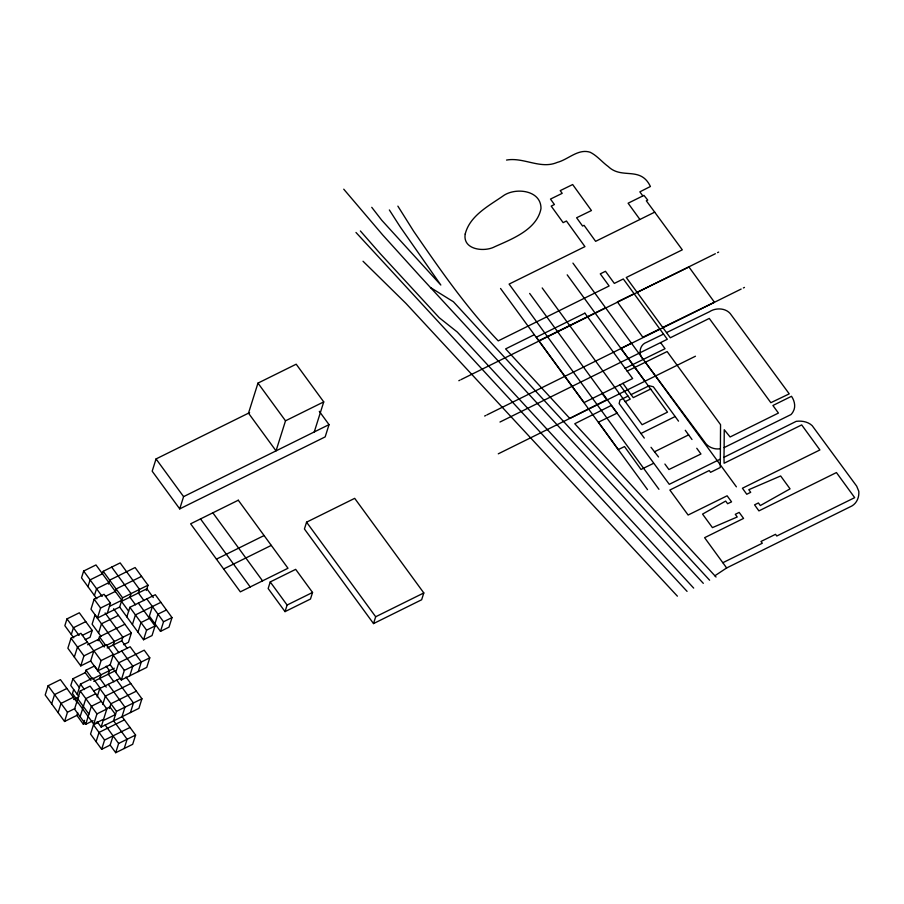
<?xml version="1.0" encoding="UTF-8"?>
<svg xmlns="http://www.w3.org/2000/svg" width="904" height="904" viewBox="0 0 904 904"><rect width="100%" height="100%" fill="white"/><g stroke="black" fill="none" stroke-linecap="round" stroke-linejoin="round"><path stroke-width="1.36" d="M722.884 562.695L762.298 543.247L760.987 541.462L775.53 534.32L776.773 536.015L854.687 497.652L836.437 472.566L758.908 510.884L754.569 504.85L758.399 502.952L760.32 505.562L790.062 488.861L780.649 475.967L748.794 489.697L750.704 492.307L746.76 494.262L742.421 488.228L819.905 449.943L801.69 424.914L724.104 463.243L723.98 457.3L796.221 421.343C801.758 420.609 808.006 421.693 812.176 425.648L856.687 486.171L858.8 491.324C859.32 497.934 856.325 504.387 849.941 506.929L726.646 567.961L704.611 537.688L743.574 518.41L739.178 512.398L735.291 514.319L737.235 516.986L712.431 527.62L702.555 514.105L725.675 501.065L727.618 503.731L731.551 501.856L727.121 495.799L688.125 515.031L669.864 490.036L709.244 470.543L710.555 472.329L720.273 467.515L720.556 424.688L667.129 351.566L627.116 371.171M724.127 447.604L724.24 429.728L730.116 436.982L778.423 413.06L772.909 405.5L791.52 396.291C794.48 400.675 796.029 406.755 793.158 411.58A18.204 15.3 17.5 0 1 790.977 414.574L724.127 447.604L723.98 457.3M85.145 639.67L90.084 637.23L92.219 630.45L79.315 612.788L66.986 618.89L64.851 625.67L73.721 637.817M109.463 606.369L121.791 600.267L95.982 564.943L83.654 571.045L81.507 577.825L96.841 598.798M77.382 702.815L60.444 679.639L48.115 685.74L45.2 694.984L64.557 721.482L76.885 715.38L77.721 712.736M71.303 634.506L73.439 627.726L85.767 621.624M80.772 665.886L83.936 655.875L93.813 650.982L80.908 633.32L71.032 638.213L67.868 648.224L80.772 665.886L90.66 660.994L93.88 650.756L106.22 644.654L113.407 654.496L110.175 664.734L97.847 670.836L90.66 660.994M87.959 586.651L90.106 579.882L102.434 573.78M51.652 703.82L54.568 694.566L66.896 688.464M74.32 657.061L77.484 647.038L87.36 642.145M94.411 595.487L96.558 588.707L108.887 582.605M58.105 712.646L61.02 703.402L73.348 697.3M107.327 613.149L110.48 603.126L104.028 594.301L94.14 599.194L90.988 609.217L97.44 618.042L119.656 607.047L122.571 597.804L148.007 585.204L135.103 567.542L109.666 580.142L108.412 584.097M102.378 573.95L103.214 571.305L120.164 562.909L139.521 589.408L138.278 593.374M90.897 680.362L85.247 672.644L72.919 678.746L70.783 685.514L78.84 696.543M73.676 689.65L72.467 693.515L76.49 699.029M64.557 721.482L67.472 712.239L74.874 708.566M97.44 618.042L100.593 608.019L110.48 603.126M77.235 694.351L80.467 684.113L92.796 678.011L99.994 687.854L97.123 696.95M85.202 672.813L86.027 670.169L94.513 665.977L100.965 674.802L99.711 678.768M77.021 701.255L93.722 724.115L103.61 719.222L106.83 708.985L90.129 686.125L80.241 691.018L74.546 709.086L85.688 724.33L93.101 720.657M98.559 633.037L101.474 623.794L118.435 615.398M98.197 640.778L99.451 636.823L124.888 624.223M249.628 412.608L156.042 458.938L152.177 471.187L179.726 508.884L325.169 436.892L329.033 424.631L319.304 411.331M115.283 591.611L116.119 588.967L141.555 576.379M80.117 716.714L85.812 698.634L95.7 693.741M97.847 670.836L101.078 660.598L113.407 654.496M76.885 715.38L83.337 724.206L84.558 720.341M85.688 724.33L91.383 706.261L101.271 701.368M113.136 645.411L114.379 641.456L95.022 614.957L92.106 624.201L100.977 636.348M129.792 597.567L131.046 593.6L111.689 567.113M108.197 674.565L109.44 670.61L106.22 666.191M126.842 616.89L129.86 607.307L155.307 594.708L172.009 617.579L168.992 627.161L160.505 631.365L149.375 616.121L152.392 606.527M98.287 722.409L93.451 724.805L90.536 734.048L101.666 749.292L110.152 745.099L113.068 735.856M93.722 724.115L96.954 713.877L106.83 708.985M121.611 641.218L122.865 637.252L105.113 612.968M102.706 704.51L105.35 696.125L130.786 683.537M115.746 672.361L118.774 662.779L144.211 650.179L149.781 657.807L146.753 667.389L121.317 679.977L110.175 664.734M132.413 624.517L135.43 614.923L160.878 602.335M96.095 741.675L99.011 732.432L124.458 719.833M97.157 721.618L101.135 727.065L103.169 720.612L115.497 714.51L109.926 706.894L106.231 708.725M113.599 608.765L131.34 633.06L128.424 642.303L123.577 644.699M146.335 590.493L148.007 585.204M109.407 708.544L110.921 703.753L136.357 691.153M121.317 679.977L124.334 670.395L149.781 657.807M137.984 632.133L141.001 622.551L149.488 618.347M101.666 749.292L104.581 740.048L130.018 727.46M179.726 508.884L183.591 496.635L329.033 424.631M113.463 720.951L116.492 711.369L141.928 698.781L126.018 677.006M129.792 675.785L132.82 666.203L121.678 650.959M119.656 607.047L143.544 639.761L146.572 630.167L155.047 625.975L138.346 603.104M121.95 716.759L124.967 707.177L108.265 684.305M138.278 671.582L141.295 661.999L130.165 646.755L113.203 655.151L124.334 670.395M154.946 623.737L157.963 614.155L166.438 609.951M155.047 625.975L152.03 635.557L143.544 639.761M110.152 745.099L115.712 752.716L118.627 743.472L135.589 735.076L122.063 716.567M130.425 712.567L133.453 702.973L116.74 680.113M160.505 631.365L163.534 621.771L172.009 617.579M124.198 748.523L127.114 739.28L113.588 720.77M141.928 698.781L138.911 708.363L101.135 727.065M135.589 735.076L132.673 744.32L115.712 752.716M257.968 383.115L248.498 413.173L276.036 450.87L285.517 420.812L323.734 401.896L296.196 364.199L257.968 383.115L285.517 420.812M314.264 431.942L323.734 401.896M270.228 581.939L268.16 588.527L285.031 611.624L310.479 599.036L312.547 592.459L295.676 569.351L270.228 581.939L287.11 605.047L285.031 611.624M306.569 522.173L304.422 528.987L373.522 623.579L421.648 599.759L423.806 592.945L354.696 498.353L306.569 522.173L375.68 616.765L373.522 623.579M720.511 459.017L669.265 484.318L611.398 405.41L574.763 423.75L714.883 575.758L726.646 567.961M654.699 212.157L646.326 200.801L647.739 200.089L643.942 195.377L628.111 203.208L639.919 219.469L654.699 212.157L682.294 249.832L626.269 277.505L670.305 337.78L709.278 318.423L770.852 402.698L789.237 393.861L730.172 313.496C725.053 307.744 715.516 307.699 709.369 311.778L666.519 332.604M534.32 334.695L505.618 348.899L569.791 418.416L606.799 399.704L602.154 393.624M538.784 340.797L605.499 307.778M458.836 380.708L459.933 380.166M461.029 379.623L715.346 253.73M717.55 252.634L718.646 252.092M105.474 596.324L115.339 591.442M631.376 343.192L620.924 348.379L644.97 381.205M484.646 416.032L485.742 415.49M486.838 414.947L741.156 289.054M743.359 287.969L744.455 287.427M216.44 559.135L264.092 535.552M499.98 422.032L667.31 339.271L623.319 278.963L614.336 283.404L605.477 271.29L600.279 273.867L609.126 285.98L498.24 340.876C466.283 307.496 439.864 269.302 413.716 231.345L397.873 206.135M82.354 635.331L92.219 630.45M223.627 568.978L271.279 545.394M87.575 644.778L98.672 639.286L104.322 647.015M131.34 633.06L105.904 645.648L99.451 636.823M498.285 453.819L695.447 356.221M107.203 648.01L121.735 640.812L127.328 648.473M114.288 668.214L92.479 679.006L86.027 670.169M93.779 681.367L115.588 670.565M73.676 699.504L78.524 697.108M93.824 690.905L99.994 687.854M120.379 678.316L99.779 688.509L116.492 711.369M287.11 605.047L312.547 592.459M622.912 383.352L633.275 397.624L650.62 389.036L667.514 412.145L642.111 424.722L625.229 401.602L630.224 399.127L628.031 396.121L619.997 400.031L619.138 403.557L640.936 433.491L675.164 416.541L678.52 421.151M83.337 724.206L85.767 723.008M651.027 447.299L654.507 451.774L688.633 434.88M375.68 616.765L423.806 592.945M639.919 219.469L595.623 241.334L584.074 225.345L582.571 226.023L576.605 217.762L591.442 210.542L572.661 184.54L560.22 190.631L562.198 193.343L550.491 199.072L554.412 204.53L551.203 206.112L563.135 222.644L566.446 221.005L584.944 246.622L509.099 284.105L658.948 489.301M625.071 368.357L665.039 348.707L660.587 342.593M631.082 394.619L649.151 385.737L653.332 386.765L675.164 416.541M653.468 463.379L641.026 469.47L624.506 446.565L618.268 449.593L598.459 422.179L617.116 413.139L529.654 293.427M634.122 293.743L617.387 301.891L642.823 337.203L659.773 328.943M637.06 292.286L688.961 266.985L714.454 302.275L662.768 327.463M663.525 334.084L646.518 342.367C639.467 344.729 637.953 354.504 643.298 359.408M720.42 448.7C714.341 449.864 707.617 447.096 704.431 441.706L645.343 362.21M506.534 160.064C523.698 156.946 540.502 169.647 557.271 162.392C568.187 159.59 578.232 148.346 590.165 152.256C597.126 155.68 602.053 162.065 608.29 166.573C622.02 179.806 640.394 165.647 650.417 186.495L639.862 191.851L642.8 195.874M430.519 287.562L453.424 301.767L709.617 580.21M363.035 261.256L405.919 303.371L677.39 596.165M703.312 583.34L420.27 276.477L382.697 234.961L343.746 189.185M693.684 588.097L457.288 332.05L439.22 317.699L380.358 253.798L360.38 230.961M687.063 591.374L355.984 232.475M714.883 575.758L716.036 577.034M371.747 207.321L381.838 220.339L440.836 285.031L400.212 226.881L389.353 209.954M654.507 451.774L658.53 456.972M572.944 263.12L736.398 486.838M685.266 430.281L691.989 439.491M696.769 448.271L700.95 453.989L668.904 469.526L664.903 464.046M567.192 274.85L651.061 389.635M542.185 287.935L625.67 402.212M640.936 433.491L644.292 438.09M500.545 288.466L647.467 489.572M212.847 512.817L262.544 580.854M200.518 518.919L250.216 586.956M156.042 458.938L183.591 496.635M153.273 597.521L146.889 588.764L121.441 601.363L128.639 611.206M146.821 598.911L163.534 621.771M138.402 592.967L143.996 600.618M129.927 597.16L135.521 604.821M129.86 607.307L146.572 630.167M103.214 571.305L122.571 597.804M83.654 571.045L102.197 596.437M94.14 599.194L100.593 608.019M113.26 645.015L118.853 652.665M93.88 650.756L101.078 660.598M108.322 674.169L113.915 681.819M66.986 618.89L79.077 635.455M71.032 638.213L83.936 655.875M99.835 678.362L106.231 687.119M80.467 684.113L84.467 689.582M72.919 678.746L79.371 687.571M105.113 724.963L118.627 743.472M80.241 691.018L96.954 713.877M77.778 698.848L88.908 714.092M93.451 724.805L104.581 740.048M48.115 685.74L67.472 712.239M619.861 384.855L628.031 396.121M465.21 234.034C462.452 249.877 484.454 252.329 494.804 246.702C512.218 238.905 536.886 229.582 540.976 208.677C541.394 189.829 514.591 186.902 502.488 196.371C488.228 206.168 469.707 215.977 465.21 234.034M584.877 313.168L536.298 337.215L584.063 402.585L632.642 378.539L584.877 313.168M238.283 500.217L190.631 523.811L240.34 591.849L287.992 568.254L238.283 500.217"/></g></svg>
